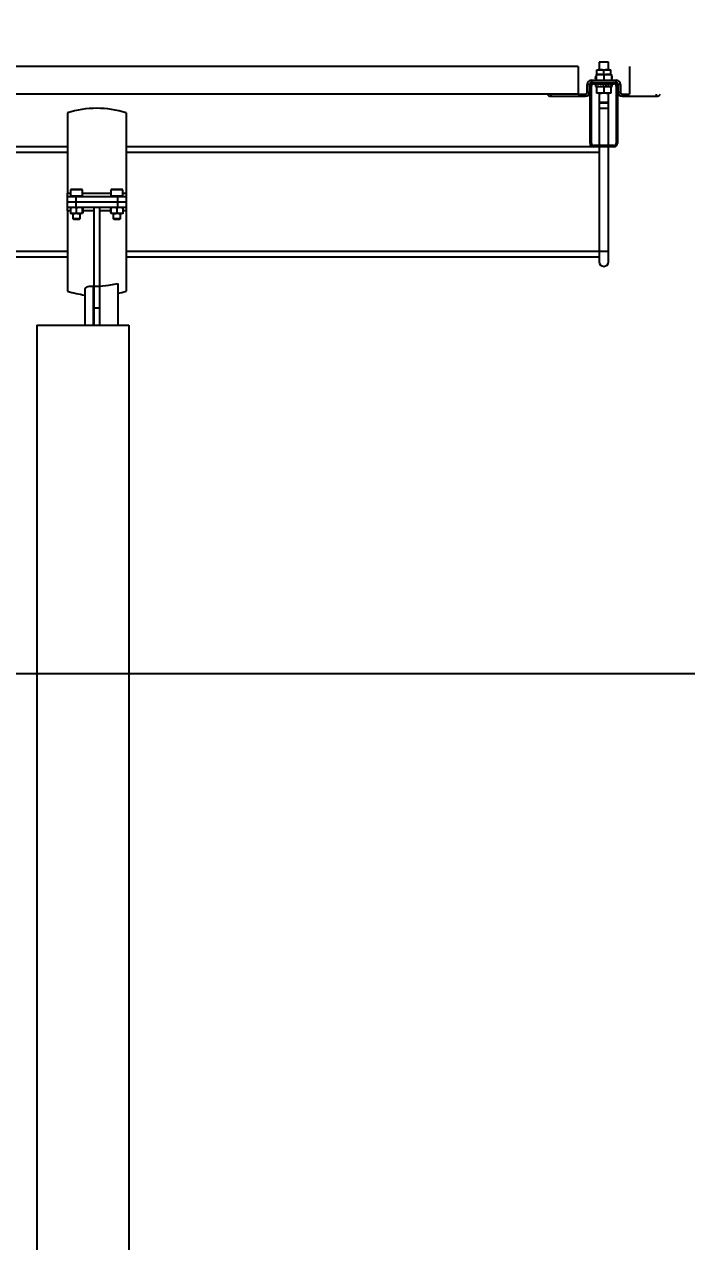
# Model space of a CAD drawing. Header units: feet. Extents: x -17 to 453, y -41 to 31.
# Drawn here: x 87.767 to 88.351, y 5.784 to 6.856 of the extents above; entities that cross this region are included whole.
import ezdxf
from ezdxf.enums import TextEntityAlignment as Align

# ---------------------------------------------------------------- set-up
doc = ezdxf.new("R2018")
doc.units = ezdxf.units.FT
doc.header["$MEASUREMENT"] = 0
doc.layers.add('ATI CENTER SUPPORT', color=7, linetype='Continuous')
doc.layers.add('G-ANNO-TEXT', color=1, linetype='Continuous')
doc.styles.add('NEI-A', font='arial.ttf')
doc.styles.get("Standard").update_dxf_attribs({"font": 'arial.ttf'})

# ---------------------------------------------------------------- blocks, each defined once
blk = doc.blocks.new('DETAIL_TITLE')
at = {"style": 'NEI-A', "flags": 8}
blk.add_attdef('#', text='', height=0.2, dxfattribs=at).set_placement((0.5922, -0.5109), align=Align.MIDDLE_CENTER)
at = {"lineweight": 30, "style": '', "flags": 104}
blk.add_attdef('DETAIL_TITLE', text='', height=0.2, dxfattribs=at).set_placement((0.9099, -0.5251), align=Align.BOTTOM_LEFT)
at = {"style": 'NEI-A'}
for tag, p in [('SCALE:', (0.9386, -0.7379)), ('1"_=_', (1.5474, -0.7379))]:
    blk.add_attdef(tag, text='', height=0.1, dxfattribs=at).set_placement(p, align=Align.BOTTOM_LEFT)

msp = doc.modelspace()

# ---------------------------------------------------------------- linework, layer by layer
at = {"color": 7, "linetype": 'Continuous', "lineweight": 25}
for p, q in [((88.27367, 6.82248), (88.27367, 6.81601)), ((88.28176, 6.82248), (88.27367, 6.82248)), ((88.28176, 6.81601), (88.28176, 6.82248)), ((88.30038, 6.81884), (88.30038, 6.79456)), ((88.27043, 6.81018), (88.27043, 6.80872)), ((88.27084, 6.81018), (88.27043, 6.81018)), ((88.27043, 6.80791), (88.27043, 6.80872)), ((88.27043, 6.80791), (88.27084, 6.80793)), ((88.27084, 6.81188), (88.27084, 6.8067)), ((88.27084, 6.81188), (88.2846, 6.81188)), ((88.27165, 6.81188), (88.27165, 6.81601)), ((88.27165, 6.81601), (88.28379, 6.81601)), ((88.27772, 6.81188), (88.27772, 6.81546)), ((88.27772, 6.81126), (88.27772, 6.8067)), ((88.28379, 6.81188), (88.28379, 6.81601)), ((88.2846, 6.81188), (88.2846, 6.8067)), ((88.285, 6.81018), (88.2846, 6.81018)), ((88.285, 6.80791), (88.2846, 6.80793)), ((88.285, 6.80791), (88.285, 6.81018)), ((88.26517, 6.80306), (88.26315, 6.80306)), ((88.26315, 6.79618), (88.26315, 6.80306)), ((88.26517, 6.79618), (88.26517, 6.80306)), ((88.26558, 6.75126), (88.26558, 6.80144)), ((88.26679, 6.8067), (88.26679, 6.80468)), ((88.26679, 6.8067), (88.28864, 6.8067)), ((88.26679, 6.80468), (88.28864, 6.80468)), ((88.26679, 6.75126), (88.26679, 6.80144)), ((88.26881, 6.80346), (88.28662, 6.80346)), ((88.27043, 6.80346), (88.27043, 6.8012)), ((88.27043, 6.80346), (88.27085, 6.80344)), ((88.27043, 6.8012), (88.285, 6.8012)), ((88.27087, 6.80346), (88.27087, 6.80265)), ((88.27087, 6.80346), (88.272, 6.80339)), ((88.27165, 6.79537), (88.27165, 6.8012)), ((88.27182, 6.80346), (88.27182, 6.80341)), ((88.27214, 6.80346), (88.27214, 6.80265)), ((88.27214, 6.80346), (88.2732, 6.80338)), ((88.2732, 6.80338), (88.2732, 6.80312)), ((88.27407, 6.80346), (88.27407, 6.80265)), ((88.27407, 6.80346), (88.27477, 6.80338)), ((88.27477, 6.80338), (88.27477, 6.8029)), ((88.27645, 6.80346), (88.27645, 6.80265)), ((88.27645, 6.80265), (88.27898, 6.80346)), ((88.27645, 6.80346), (88.27669, 6.80338)), ((88.27669, 6.80338), (88.27669, 6.80273)), ((88.27772, 6.8012), (88.27772, 6.79591)), ((88.27898, 6.80346), (88.27898, 6.80265)), ((88.28136, 6.80346), (88.28066, 6.80338)), ((88.28136, 6.80346), (88.28136, 6.80265)), ((88.2833, 6.80346), (88.28223, 6.80338)), ((88.2833, 6.80346), (88.2833, 6.80265)), ((88.28456, 6.80346), (88.2833, 6.80339)), ((88.28361, 6.80341), (88.28361, 6.80346)), ((88.28379, 6.8012), (88.28379, 6.79591)), ((88.28456, 6.80346), (88.28456, 6.80265)), ((88.285, 6.80346), (88.28456, 6.80344)), ((88.285, 6.80346), (88.285, 6.80265)), ((88.285, 6.8012), (88.285, 6.80265)), ((88.28864, 6.80468), (88.28864, 6.8067)), ((88.28864, 6.80144), (88.28864, 6.75126)), ((88.28986, 6.80144), (88.28986, 6.75126)), ((88.29228, 6.80306), (88.29026, 6.80306)), ((88.29026, 6.80306), (88.29026, 6.79618)), ((88.29228, 6.80306), (88.29228, 6.79618)), ((88.23118, 6.79456), (88.23118, 6.79254)), ((88.23118, 6.79254), (88.26153, 6.79254)), ((88.25506, 6.79456), (88.26153, 6.79456)), ((88.26153, 6.79254), (88.26153, 6.79456)), ((88.26315, 6.79618), (88.26517, 6.79618)), ((88.28379, 6.79537), (88.27165, 6.79537)), ((88.27367, 6.79537), (88.27367, 6.74924)), ((88.27367, 6.78738), (88.27458, 6.78647)), ((88.27367, 6.78738), (88.28176, 6.78738)), ((88.28085, 6.78647), (88.27458, 6.78647)), ((88.28085, 6.78647), (88.28176, 6.78738)), ((88.28176, 6.74924), (88.28176, 6.79537)), ((88.28379, 6.79591), (88.28379, 6.79537)), ((88.29026, 6.79618), (88.29228, 6.79618)), ((88.2939, 6.79456), (88.2939, 6.79254)), ((88.2939, 6.79456), (88.30038, 6.79456)), ((88.2939, 6.79254), (88.32425, 6.79254)), ((88.32425, 6.79254), (88.32425, 6.79456)), ((87.80518, 6.77788), (87.80518, 6.70633)), ((87.8568, 6.77788), (87.8568, 6.70633)), ((87.80518, 6.74803), (87.74703, 6.74803)), ((88.28662, 6.74803), (87.8568, 6.74803)), ((88.28662, 6.74924), (88.26881, 6.74924)), ((88.27367, 6.74803), (88.27367, 6.64686)), ((88.28176, 6.64686), (88.28176, 6.74803)), ((87.80845, 6.7108), (87.80793, 6.71027)), ((87.80845, 6.7108), (87.81792, 6.7108)), ((87.81845, 6.71027), (87.81792, 6.7108)), ((87.84406, 6.7108), (87.84353, 6.71027)), ((87.84406, 6.7108), (87.85353, 6.7108)), ((87.85406, 6.71027), (87.85353, 6.7108)), ((87.80518, 6.6929), (87.80518, 6.70603)), ((87.80518, 6.70432), (87.8568, 6.70432)), ((87.80793, 6.71027), (87.80793, 6.70485)), ((87.81845, 6.71027), (87.80793, 6.71027)), ((87.80793, 6.70485), (87.80845, 6.70432)), ((87.80793, 6.70485), (87.81845, 6.70485)), ((87.81247, 6.70432), (87.81247, 6.69461)), ((87.81792, 6.70432), (87.81845, 6.70485)), ((87.81845, 6.70485), (87.81845, 6.71027)), ((87.84353, 6.71027), (87.84353, 6.70485)), ((87.85406, 6.71027), (87.84353, 6.71027)), ((87.84353, 6.70485), (87.84406, 6.70432)), ((87.84353, 6.70485), (87.85406, 6.70485)), ((87.84951, 6.69461), (87.84951, 6.70432)), ((87.85353, 6.70432), (87.85406, 6.70485)), ((87.85406, 6.70485), (87.85406, 6.71027)), ((87.8568, 6.70603), (87.8568, 6.6929)), ((87.8568, 6.69947), (87.80518, 6.69947)), ((87.8568, 6.69461), (87.80518, 6.69461)), ((87.80518, 6.69261), (87.80518, 6.62106)), ((87.80777, 6.69414), (87.80777, 6.68982)), ((87.81844, 6.68935), (87.80793, 6.68935)), ((87.80995, 6.68935), (87.80995, 6.6847)), ((87.81285, 6.69414), (87.81285, 6.68982)), ((87.81642, 6.6847), (87.81642, 6.68935)), ((87.81827, 6.69414), (87.81827, 6.68982)), ((87.81861, 6.69414), (87.81861, 6.68982)), ((87.82856, 6.69461), (87.82856, 6.59088)), ((87.83342, 6.69461), (87.83342, 6.59088)), ((87.84338, 6.68982), (87.84338, 6.69414)), ((87.85405, 6.68935), (87.84354, 6.68935)), ((87.84371, 6.68982), (87.84371, 6.69414)), ((87.84556, 6.68935), (87.84556, 6.6847)), ((87.84913, 6.68982), (87.84913, 6.69414)), ((87.85203, 6.6847), (87.85203, 6.68935)), ((87.85421, 6.68982), (87.85421, 6.69414)), ((87.8568, 6.69261), (87.8568, 6.62106)), ((87.80995, 6.6847), (87.81081, 6.68409)), ((87.81642, 6.6847), (87.80995, 6.6847)), ((87.81556, 6.68409), (87.81081, 6.68409)), ((87.81556, 6.68409), (87.81642, 6.6847)), ((87.84556, 6.6847), (87.84642, 6.68409)), ((87.85203, 6.6847), (87.84556, 6.6847)), ((87.85117, 6.68409), (87.84642, 6.68409)), ((87.85117, 6.68409), (87.85203, 6.6847)), ((87.80518, 6.65091), (87.74703, 6.65091)), ((88.27367, 6.65091), (87.8568, 6.65091)), ((87.82784, 6.62546), (87.82856, 6.62543)), ((87.82856, 6.62524), (87.83342, 6.62524)), ((87.8497, 6.62779), (87.8497, 6.59088)), ((87.82056, 6.62294), (87.82056, 6.59088)), ((87.83342, 6.60589), (87.82856, 6.60589)), ((87.77832, 6.59088), (87.85931, 6.59088)), ((87.77832, 6.59088), (87.77832, 3.35374)), ((87.85931, 6.59088), (87.85931, 5.39328))]:
    msp.add_line(p, q, dxfattribs=at)
at = {"color": 8, "linetype": 'Continuous', "lineweight": 25}
for p, q in [((88.27367, 6.78202), (88.28176, 6.78202)), ((87.80518, 6.74317), (87.74703, 6.74317)), ((88.27367, 6.74317), (87.8568, 6.74317)), ((87.8053, 6.70726), (87.80793, 6.70726)), ((87.81845, 6.70726), (87.84353, 6.70726)), ((87.85406, 6.70726), (87.85668, 6.70726)), ((87.80777, 6.69168), (87.8053, 6.69168)), ((87.82856, 6.69168), (87.81861, 6.69168)), ((87.84338, 6.69168), (87.83342, 6.69168)), ((87.85668, 6.69168), (87.85421, 6.69168)), ((87.80518, 6.65577), (87.74703, 6.65577)), ((88.28176, 6.65577), (87.8568, 6.65577)), ((87.82784, 6.62546), (87.82784, 6.59088))]:
    msp.add_line(p, q, dxfattribs=at)
at = {"color": 7, "linetype": 'Continuous', "lineweight": 25, "flags": 128}
for points in [[(87.82056, 6.62294), (87.82101, 6.62389), (87.82157, 6.62432), (87.82235, 6.62471), (87.82326, 6.62501), (87.82436, 6.62525), (87.82666, 6.62547), (87.82784, 6.62546)], [(87.83342, 6.62543), (87.84157, 6.62615), (87.8497, 6.62779)], [(87.8497, 6.61907), (87.85299, 6.61991), (87.8568, 6.62106)]]:
    msp.add_lwpolyline(points, dxfattribs=at)
at = {"color": 7, "linetype": 'Continuous', "lineweight": 25}
for centre, radius, start, end in [((88.27443, 6.80106), 0.01082, 90.83441, 109.42175), ((88.27481, 6.80651), 0.00949, 90.78245, 109.47371), ((88.27413, 6.80112), 0.01076, 70.5263, 89.21755), ((88.27459, 6.80671), 0.0093, 70.33173, 89.41212), ((88.2809, 6.80643), 0.00958, 90.86772, 109.38844), ((88.28131, 6.80109), 0.01079, 90.8115, 109.44466), ((88.28062, 6.80652), 0.00949, 70.52369, 89.22015), ((88.28098, 6.80098), 0.0109, 70.64771, 89.09614), ((88.26679, 6.80306), 0.00364, 90, 180), ((88.26679, 6.80306), 0.00162, 90, 180), ((88.26881, 6.80144), 0.00324, 90, 180), ((88.26881, 6.80144), 0.00202, 90, 180), ((88.28662, 6.80144), 0.00324, 0, 90), ((88.28662, 6.80144), 0.00202, 0, 90), ((88.28864, 6.80306), 0.00364, 0, 90), ((88.28864, 6.80306), 0.00162, 0, 90), ((88.23118, 6.79618), 0.00364, 206.3878, 270), ((88.26153, 6.79618), 0.00162, 270, 0), ((88.26153, 6.79618), 0.00364, 270, 360), ((88.27483, 6.80499), 0.00962, 250.65412, 269.08972), ((88.27455, 6.80486), 0.00949, 270.78245, 289.47371), ((88.28088, 6.80486), 0.00949, 250.52369, 269.22015), ((88.28061, 6.80495), 0.00958, 270.86772, 289.38844), ((88.2939, 6.79618), 0.00364, 180, 270), ((88.2939, 6.79618), 0.00162, 180, 270), ((88.32425, 6.79618), 0.00364, 270, 333.6122), ((87.83099, 6.69947), 0.08255, 71.78219, 108.21781), ((88.26881, 6.75126), 0.00324, 180, 270), ((88.26881, 6.75126), 0.00202, 180, 270), ((88.28662, 6.75126), 0.00202, 270, 0), ((88.28662, 6.75126), 0.00324, 270, 0), ((87.79619, 6.7075), 0.00911, 350.75595, 358.47617), ((87.86579, 6.7075), 0.00911, 181.52383, 189.24405), ((87.79619, 6.69144), 0.00911, 1.52383, 9.24405), ((87.81043, 6.68685), 0.00776, 90.87849, 110.06068), ((87.80848, 6.69415), 0.000716, 140.01217, 180.79008), ((87.81043, 6.69711), 0.00776, 249.93932, 269.12151), ((87.80848, 6.68981), 0.000716, 179.20992, 219.98783), ((87.8102, 6.6869), 0.00772, 69.88469, 89.17614), ((87.8102, 6.69707), 0.00772, 270.82386, 290.11531), ((87.81568, 6.68591), 0.0087, 90.74446, 108.9281), ((87.81568, 6.69805), 0.0087, 251.0719, 269.25554), ((87.81543, 6.68583), 0.00879, 71.1598, 89.16765), ((87.81543, 6.69814), 0.00879, 270.83235, 288.8402), ((87.81903, 6.69414), 0.000755, 141.12472, 179.67752), ((87.81903, 6.68983), 0.000755, 180.32248, 218.87528), ((87.81789, 6.69415), 0.000716, 359.20992, 39.98783), ((87.81789, 6.68981), 0.000716, 320.01217, 0.79008), ((87.84409, 6.69415), 0.000716, 140.01217, 180.79008), ((87.84409, 6.68981), 0.000716, 179.20992, 219.98783), ((87.84295, 6.69414), 0.000755, 0.32248, 38.87528), ((87.84295, 6.68983), 0.000755, 321.12472, 359.67752), ((87.84655, 6.68583), 0.00879, 90.83235, 108.8402), ((87.84655, 6.69814), 0.00879, 251.1598, 269.16765), ((87.84631, 6.68591), 0.0087, 71.0719, 89.25554), ((87.84631, 6.69805), 0.0087, 270.74446, 288.9281), ((87.85178, 6.6869), 0.00772, 90.82386, 110.11531), ((87.85178, 6.69707), 0.00772, 249.88469, 269.17614), ((87.85155, 6.68685), 0.00776, 69.93932, 89.12151), ((87.85155, 6.69711), 0.00776, 270.87849, 290.06068), ((87.8535, 6.69415), 0.000716, 359.20992, 39.98783), ((87.8535, 6.68981), 0.000716, 320.01217, 0.79008), ((87.86579, 6.69144), 0.00911, 170.75595, 178.47617), ((88.27772, 6.64686), 0.00405, 180, 0), ((87.83099, 6.69947), 0.08255, 251.78219, 262.74139)]:
    msp.add_arc(centre, radius, start, end, dxfattribs=at)
for centre, major_axis, ratio, start_param, end_param in [((88.27772, 6.80832), (0.00728, 0.00045), 0.3139957, 2.7731698, 3.1222356), ((88.27772, 6.80832), (0.00728, 0.00045), 0.3139957, 5.9147624, 6.2638283), ((88.27772, 6.80306), (0.00728, 0.00045), 0.3139957, 2.7731698, 3.1222356), ((88.27772, 6.80306), (0.00728, 0.00126), 0.2696128, 2.3968839, 2.7459498), ((88.27772, 6.80306), (0.00727, 0.00186), 0.1935412, 2.0450356, 2.3941015), ((88.27772, 6.80306), (0.00728, 0.00221), 0.1002607, 1.7148622, 2.0639281), ((88.27772, 6.80306), (0.00728, 0.00221), 0.1002607, 4.8564549, 5.2055207), ((88.27772, 6.80306), (0.00589, 0.00179), 0.1002607, 4.8980999, 5.2055207), ((88.27772, 6.80306), (0.00727, 0.00186), 0.1935412, 5.1866283, 5.5356941), ((88.27772, 6.80306), (0.00589, 0.0015), 0.1935412, 5.328746, 5.5356941), ((88.27772, 6.80306), (0.00728, 0.00126), 0.2696128, 5.5384766, 5.8875424), ((88.27772, 6.80306), (0.00728, 0.00045), 0.3139957, 5.9147624, 6.2638283)]:
    msp.add_ellipse(centre, major_axis=major_axis, ratio=ratio, start_param=start_param, end_param=end_param, dxfattribs=at)
at = {"layer": 'ATI CENTER SUPPORT', "color": 1}
for p, q in [((88.25506, 6.81884), (87.40693, 6.81884)), ((88.25506, 6.81884), (88.25506, 6.79456)), ((88.25506, 6.79456), (87.40693, 6.79456))]:
    msp.add_line(p, q, dxfattribs=at)

# ---------------------------------------------------------------- block references
at = {"layer": 'G-ANNO-TEXT'}
ref = msp.add_blockref('DETAIL_TITLE', (9.90128, 15.51621), dxfattribs=at)
lines = msp.add_mtext('{\\LSTEEL SUPPORT POST GROUNDING (BELOW GRADE)}', dxfattribs={"layer": '0', "insert": (10.81118, 15.29107), "char_height": 7.5055471, "attachment_point": 1})
ref.add_attrib('DETAIL_TITLE', '', (10.81118, 15.29107)).embed_mtext(lines)
ref = msp.add_blockref('DETAIL_TITLE', (0.15596, 15.44212), dxfattribs=at)
lines = msp.add_mtext('{\\LMECHANICAL COMPRESSION SPLIT BOLT "TEE" CONNECTION}', dxfattribs={"layer": '0', "insert": (1.06586, 15.21699), "char_height": 8.503693, "attachment_point": 1})
ref.add_attrib('DETAIL_TITLE', '', (1.06586, 15.21699)).embed_mtext(lines)

doc.saveas('drawing.dxf')
